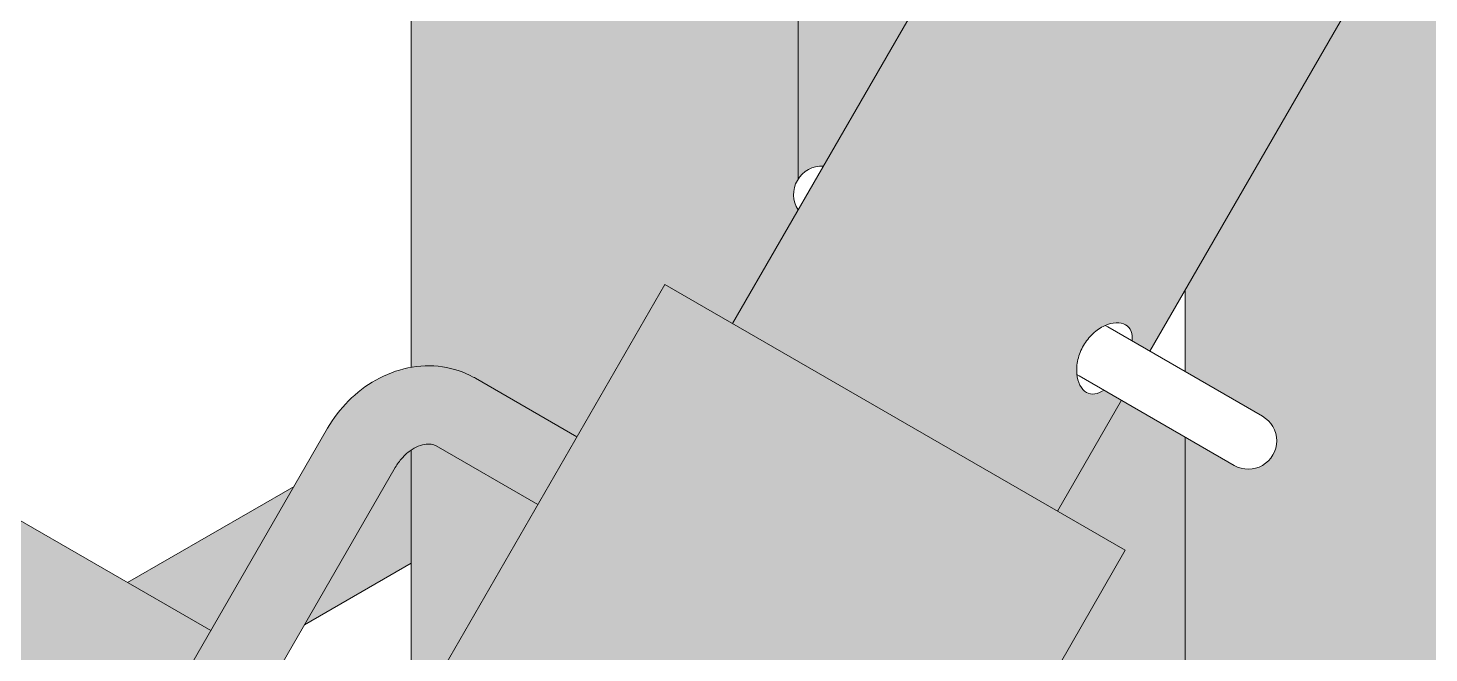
# Model space of a CAD drawing. Extents: x -23436 to 4767, y -3862 to 10024.
# Drawn here: x -14802.2 to -14771.47, y 7978.38 to 7992.08 of the extents above; entities that cross this region are included whole.
import ezdxf

# ---------------------------------------------------------------- set-up
doc = ezdxf.new("R2010")
doc.units = 0
doc.layers.get('0').update_dxf_attribs({"lineweight": 13})
doc.layers.add('3D.', color=254, linetype='Continuous')
doc.layers.add('Reaproveitamento', color=252, linetype='Continuous')
doc.layers.add('Escora de Viga', color=250, linetype='Continuous', lineweight=20)
doc.layers.add('Madeira', color=100, linetype='Continuous', lineweight=13)

msp = doc.modelspace()

# ---------------------------------------------------------------- hatches: boundary and pattern name
at = {"layer": '3D.'}
h = msp.add_hatch(color=9, dxfattribs=at)
edge = h.paths.add_edge_path()
edge.add_line((-14702.45910059546, 8115.127891939528), (-14709.58673694993, 8119.243034707428))
edge.add_line((-14709.58673694993, 8119.243034707428), (-14786.74566384756, 7985.59985306312))
edge.add_line((-14786.74566384767, 7985.59985306312), (-14779.61802749337, 7981.484710295337))
edge.add_line((-14779.61802749337, 7981.484710295337), (-14778.21416368436, 7983.916273739031))
edge.add_line((-14778.21416368436, 7983.916273739031), (-14778.60301825417, 7984.140779029638))
edge.add_spline(control_points=[(-14778.603018254, 7984.140779029638), (-14778.66689114513, 7984.097455400437), (-14778.73429011794, 7984.067032307039), (-14778.8670277988, 7984.04596281663), (-14778.93202586986, 7984.058495554318), (-14779.0400105279, 7984.120840525533), (-14779.08998112079, 7984.174684977132), (-14779.16120409897, 7984.313511209026), (-14779.18405381167, 7984.39603940533), (-14779.19347605297, 7984.481679998733)], knot_values=[0.390733154026322, 0.390733154026322, 0.390733154026322, 0.390733154026322, 0.5668263959272986, 0.5668263959272986, 0.7557601903187745, 0.7557601903187745, 0.9446939847103076, 0.9446939847103076, 1.120787226549488, 1.120787226549488, 1.120787226549488, 1.120787226549488], degree=3, periodic=0)
edge.add_spline(control_points=[(-14779.19347605297, 7984.481679998733), (-14779.19416311379, 7984.487924829637), (-14779.19477877837, 7984.494186209924), (-14779.20332015988, 7984.592766858726), (-14779.19675369126, 7984.700046614033), (-14779.1471294822, 7984.915185634223), (-14779.10386226951, 7985.022956643124), (-14778.99587046345, 7985.210003937829), (-14778.92417163846, 7985.301359947525), (-14778.76266788629, 7985.451905283322), (-14778.67304412708, 7985.511231889732), (-14778.58340009006, 7985.553125160632), (-14778.57766974358, 7985.555722669729), (-14778.57191803075, 7985.558250073025)], knot_values=[1.120787226549488, 1.120787226549488, 1.120787226549488, 1.120787226549488, 1.13362777910184, 1.13362777910184, 1.322574079869744, 1.322574079869744, 1.511520380637648, 1.511520380637648, 1.700466681405548, 1.700466681405548, 1.889412982173449, 1.889412982173449, 1.902253534726051, 1.902253534726051, 1.902253534726051, 1.902253534726051], degree=3, periodic=0)
edge.add_spline(control_points=[(-14778.57191803075, 7985.558250073025), (-14778.49303998078, 7985.592910469628), (-14778.41014360976, 7985.614386136136), (-14778.25430507715, 7985.622118343324), (-14778.18268911786, 7985.605764766138), (-14778.07470445988, 7985.543419794822), (-14778.03135175486, 7985.493396182837), (-14777.98322962878, 7985.367907234018), (-14777.97587731395, 7985.294326464633), (-14777.98146023184, 7985.217349103828)], knot_values=[1.902253534726051, 1.902253534726051, 1.902253534726051, 1.902253534726051, 2.078346776564908, 2.078346776564908, 2.267280570956365, 2.267280570956365, 2.456214365347896, 2.456214365347896, 2.632307607249654, 2.632307607249654, 2.632307607249654, 2.632307607249654], degree=3, periodic=0)
edge.add_line((-14777.98146023184, 7985.217349103828), (-14777.59260566226, 7984.992843813512))
edge.add_line((-14777.59260566226, 7984.992843813323), (-14702.45910059546, 8115.127891939528))
edge = h.paths.add_edge_path(flags=16)
edge.add_spline(control_points=[(-14735.32647445788, 8058.867717568226), (-14735.38047036076, 8058.774193920823), (-14735.44538470528, 8058.678920889421), (-14735.58259813198, 8058.514351527616), (-14735.65509012878, 8058.44513389352), (-14735.79097341666, 8058.348211992039), (-14735.86355030719, 8058.313985492934), (-14736.00095730009, 8058.292174841235), (-14736.06595537114, 8058.304707578924), (-14736.17394002918, 8058.367052550211), (-14736.22391062208, 8058.420897001723), (-14736.29763901037, 8058.564606722621), (-14736.32125447599, 8058.654369904414), (-14736.33724966117, 8058.83897888323), (-14736.33068319254, 8058.946258638638), (-14736.2810589836, 8059.161397658829), (-14736.23779177079, 8059.269168667526), (-14736.12979996474, 8059.45621596242), (-14736.05810113974, 8059.547571972233), (-14735.89659738757, 8059.698117308029), (-14735.80697362837, 8059.757443914221), (-14735.63909997007, 8059.835896167135), (-14735.54955504167, 8059.860326164928), (-14735.38823457826, 8059.86833036793), (-14735.31661861898, 8059.851976790627), (-14735.20863396117, 8059.789631819325), (-14735.16528125615, 8059.739608207428), (-14735.11546633848, 8059.609704935212), (-14735.10881891056, 8059.529738254731), (-14735.12481409586, 8059.363598924627), (-14735.14851232666, 8059.266210196716), (-14735.22242686154, 8059.065095202723), (-14735.27247855488, 8058.961241215629), (-14735.32647445788, 8058.867717568226)], knot_values=[0, 0, 0, 0, 0.1889463007679005, 0.1889463007679005, 0.3778926015358011, 0.3778926015358011, 0.5668263959272731, 0.5668263959272731, 0.7557601903187449, 0.7557601903187449, 0.9446939847102356, 0.9446939847102356, 1.133627779101725, 1.133627779101725, 1.322574079869657, 1.322574079869657, 1.51152038063759, 1.51152038063759, 1.700466681405501, 1.700466681405501, 1.88941298217341, 1.88941298217341, 2.078346776564893, 2.078346776564893, 2.267280570956375, 2.267280570956375, 2.456214365347868, 2.456214365347868, 2.645148159739358, 2.645148159739358, 2.834094460507292, 2.834094460507292, 3.023040761275221, 3.023040761275221, 3.023040761275221, 3.023040761275221], degree=3, periodic=0)
edge = h.paths.add_edge_path(flags=16)
edge.add_spline(control_points=[(-14743.89968855756, 8044.018475163221), (-14743.95368446056, 8043.924951515817), (-14744.01859880508, 8043.829678484415), (-14744.15581223166, 8043.665109122523), (-14744.22830422859, 8043.595891488732), (-14744.36418751629, 8043.498969587034), (-14744.43676440699, 8043.464743087929), (-14744.57417139977, 8043.442932436332), (-14744.63916947065, 8043.455465173933), (-14744.74715412875, 8043.517810145337), (-14744.79712472188, 8043.571654596717), (-14744.87085311006, 8043.715364317717), (-14744.89446857579, 8043.805127499423), (-14744.91046376097, 8043.989736478326), (-14744.90389729205, 8044.097016233836), (-14744.85427308329, 8044.312155254027), (-14744.81100587059, 8044.41992626271), (-14744.70301406448, 8044.606973557429), (-14744.63131523949, 8044.698329567227), (-14744.46981148726, 8044.848874902937), (-14744.38018772817, 8044.908201509419), (-14744.21231406987, 8044.986653762231), (-14744.12276914147, 8045.011083760024), (-14743.9614486783, 8045.019087963128), (-14743.88983271895, 8045.002734385724), (-14743.78184806097, 8044.940389414422), (-14743.73849535607, 8044.890365802525), (-14743.68868043828, 8044.760462530337), (-14743.6820330106, 8044.680495849827), (-14743.69802819537, 8044.514356519723), (-14743.72172642646, 8044.416967791914), (-14743.79564096128, 8044.215852797717), (-14743.84569265456, 8044.111998810624), (-14743.89968855756, 8044.018475163221)], knot_values=[0, 0, 0, 0, 0.1889463007679049, 0.1889463007679049, 0.3778926015358097, 0.3778926015358097, 0.5668263959272859, 0.5668263959272859, 0.7557601903187621, 0.7557601903187621, 0.9446939847102956, 0.9446939847102956, 1.133627779101827, 1.133627779101827, 1.322574079869715, 1.322574079869715, 1.511520380637608, 1.511520380637608, 1.700466681405514, 1.700466681405514, 1.889412982173418, 1.889412982173418, 2.078346776564885, 2.078346776564885, 2.267280570956351, 2.267280570956351, 2.456214365347872, 2.456214365347872, 2.645148159739391, 2.645148159739391, 2.834094460507323, 2.834094460507323, 3.023040761275252, 3.023040761275252, 3.023040761275252, 3.023040761275252], degree=3, periodic=0)
edge = h.paths.add_edge_path(flags=16)
edge.add_spline(control_points=[(-14726.75326035808, 8073.716959973028), (-14726.80725626108, 8073.623436325624), (-14726.87217060559, 8073.528163294222), (-14727.00938403224, 8073.363593932418), (-14727.08187602904, 8073.294376298642), (-14727.21775931698, 8073.197454396914), (-14727.29033620744, 8073.163227897838), (-14727.4277432004, 8073.141417246139), (-14727.49274127129, 8073.153949983827), (-14727.60072592927, 8073.216294955217), (-14727.65069652228, 8073.270139406524), (-14727.72442491086, 8073.413849127423), (-14727.74804037636, 8073.503612309216), (-14727.76403556149, 8073.688221288221), (-14727.75746909286, 8073.795501043629), (-14727.7078448838, 8074.010640063834), (-14727.66457767099, 8074.118411072517), (-14727.55658586488, 8074.305458367222), (-14727.48488703989, 8074.396814377034), (-14727.32338328777, 8074.547359712933), (-14727.23375952856, 8074.606686319124), (-14727.06588587044, 8074.685138572126), (-14726.97634094198, 8074.70956856973), (-14726.81502047858, 8074.717572772935), (-14726.74340451947, 8074.701219195633), (-14726.63541986149, 8074.638874224316), (-14726.59206715664, 8074.588850612419), (-14726.5422522388, 8074.458947340028), (-14726.53560481106, 8074.378980659634), (-14726.55159999618, 8074.212841329414), (-14726.57529822704, 8074.115452601722), (-14726.64921276185, 8073.914337607524), (-14726.69926445508, 8073.810483620533), (-14726.75326035808, 8073.716959973028)], knot_values=[0, 0, 0, 0, 0.1889463007679005, 0.1889463007679005, 0.3778926015358011, 0.3778926015358011, 0.5668263959272668, 0.5668263959272668, 0.7557601903187324, 0.7557601903187324, 0.9446939847102368, 0.9446939847102368, 1.133627779101741, 1.133627779101741, 1.322574079869687, 1.322574079869687, 1.511520380637633, 1.511520380637633, 1.700466681405536, 1.700466681405536, 1.889412982173443, 1.889412982173443, 2.078346776564909, 2.078346776564909, 2.267280570956379, 2.267280570956379, 2.456214365347929, 2.456214365347929, 2.645148159739477, 2.645148159739477, 2.834094460507381, 2.834094460507381, 3.023040761275283, 3.023040761275283, 3.023040761275283, 3.023040761275283], degree=3, periodic=0)
edge = h.paths.add_edge_path(flags=16)
edge.add_spline(control_points=[(-14752.47290265707, 8029.16923275823), (-14752.52689856036, 8029.075709111015), (-14752.59181290476, 8028.980436079541), (-14752.72902633146, 8028.815866717721), (-14752.80151832815, 8028.746649083829), (-14752.93740161609, 8028.649727182232), (-14753.00997850673, 8028.615500683127), (-14753.14738549957, 8028.593690031326), (-14753.21238357057, 8028.606222768927), (-14753.32036822855, 8028.668567740433), (-14753.37033882157, 8028.722412191915), (-14753.44406721009, 8028.866121912712), (-14753.46768267565, 8028.955885094636), (-14753.48367786077, 8029.140494073525), (-14753.47711139197, 8029.247773828831), (-14753.42748718309, 8029.462912849021), (-14753.38421997028, 8029.570683857835), (-14753.27622816416, 8029.757731152526), (-14753.20452933917, 8029.849087162323), (-14753.04302558706, 8029.999632498033), (-14752.95340182756, 8030.05895910453), (-14752.78552816973, 8030.137411357226), (-14752.69598324133, 8030.161841355019), (-14752.5346627781, 8030.169845558035), (-14752.46304681858, 8030.153491980922), (-14752.35506216066, 8030.091147009533), (-14752.31170945599, 8030.041123397621), (-14752.26189453791, 8029.911220125434), (-14752.25524711028, 8029.831253444821), (-14752.27124229541, 8029.665114114732), (-14752.29494052638, 8029.56772538704), (-14752.36885506108, 8029.366610392712), (-14752.41890675436, 8029.262756405633), (-14752.47290265707, 8029.16923275823)], knot_values=[0, 0, 0, 0, 0.1889463007679113, 0.1889463007679113, 0.3778926015358225, 0.3778926015358225, 0.5668263959273051, 0.5668263959273051, 0.7557601903187874, 0.7557601903187874, 0.9446939847103069, 0.9446939847103069, 1.133627779101824, 1.133627779101824, 1.322574079869728, 1.322574079869728, 1.511520380637633, 1.511520380637633, 1.700466681405534, 1.700466681405534, 1.889412982173434, 1.889412982173434, 2.078346776564905, 2.078346776564905, 2.267280570956377, 2.267280570956377, 2.456214365347884, 2.456214365347884, 2.645148159739389, 2.645148159739389, 2.834094460507305, 2.834094460507305, 3.023040761275225, 3.023040761275225, 3.023040761275225, 3.023040761275225], degree=3, periodic=0)
edge = h.paths.add_edge_path(flags=16)
edge.add_spline(control_points=[(-14718.18004625828, 8088.566202378033), (-14718.23404216133, 8088.47267873063), (-14718.29895650568, 8088.377405699126), (-14718.43616993238, 8088.212836337423), (-14718.50866192936, 8088.143618703516), (-14718.64454521718, 8088.046696801715), (-14718.71712210764, 8088.012470302712), (-14718.85452910048, 8087.99065965113), (-14718.91952717166, 8088.003192388731), (-14719.0275118297, 8088.06553736012), (-14719.07748242225, 8088.11938181153), (-14719.15121081077, 8088.263091532428), (-14719.17482627668, 8088.352854714221), (-14719.19082146174, 8088.537463693023), (-14719.18425499306, 8088.644743448518), (-14719.13463078406, 8088.859882468738), (-14719.09136357107, 8088.967653477421), (-14718.98337176537, 8089.154700772227), (-14718.91167294026, 8089.24605678204), (-14718.75016918809, 8089.396602117837), (-14718.66054542888, 8089.455928724028), (-14718.49267177058, 8089.534380976913), (-14718.40312684218, 8089.558810974735), (-14718.24180637907, 8089.566815177839), (-14718.17019041967, 8089.550461600624), (-14718.06220576169, 8089.488116629118), (-14718.01885305696, 8089.438093017236), (-14717.96903813917, 8089.308189745019), (-14717.96239071137, 8089.228223064538), (-14717.97838589649, 8089.06208373442), (-14718.00208412718, 8088.964695006523), (-14718.075998662, 8088.763580012428), (-14718.12605035539, 8088.659726025437), (-14718.18004625828, 8088.566202378033)], knot_values=[0, 0, 0, 0, 0.1889463007678995, 0.1889463007678995, 0.377892601535799, 0.377892601535799, 0.5668263959272697, 0.5668263959272697, 0.7557601903187404, 0.7557601903187404, 0.9446939847102452, 0.9446939847102452, 1.133627779101749, 1.133627779101749, 1.322574079869682, 1.322574079869682, 1.511520380637614, 1.511520380637614, 1.70046668140552, 1.70046668140552, 1.889412982173426, 1.889412982173426, 2.078346776564896, 2.078346776564896, 2.267280570956365, 2.267280570956365, 2.456214365347885, 2.456214365347885, 2.645148159739405, 2.645148159739405, 2.834094460507337, 2.834094460507337, 3.023040761275268, 3.023040761275268, 3.023040761275268, 3.023040761275268], degree=3, periodic=0)
edge = h.paths.add_edge_path(flags=16)
edge.add_spline(control_points=[(-14761.04611675699, 8014.319990353413), (-14761.10011266005, 8014.226466706024), (-14761.16502700427, 8014.131193674637), (-14761.30224043127, 8013.966624312832), (-14761.37473242795, 8013.897406678925), (-14761.51061571577, 8013.800484777226), (-14761.58319260647, 8013.766258278034), (-14761.72059959937, 8013.744447626525), (-14761.78559767043, 8013.756980364125), (-14761.89358232795, 8013.819325335529), (-14761.94355292108, 8013.873169787026), (-14762.01728130977, 8014.016879507837), (-14762.04089677539, 8014.10664268963), (-14762.05689196046, 8014.291251668636), (-14762.05032549177, 8014.398531423825), (-14762.00070128277, 8014.613670444031), (-14761.95743406996, 8014.72144145283), (-14761.84944226396, 8014.90848874752), (-14761.77774343897, 8014.999844757333), (-14761.61623968669, 8015.150390093129), (-14761.52661592736, 8015.209716699539), (-14761.35874226947, 8015.288168952424), (-14761.26919734078, 8015.312598950028), (-14761.10787687778, 8015.320603153132), (-14761.03626091826, 8015.304249575916), (-14760.9282762604, 8015.241904604629), (-14760.88492355567, 8015.191880992717), (-14760.83510863777, 8015.061977720428), (-14760.82846121008, 8014.98201103983), (-14760.84445639497, 8014.815871709829), (-14760.86815462618, 8014.718482982034), (-14760.94206916059, 8014.517367987939), (-14760.99212085399, 8014.413514000817), (-14761.04611675699, 8014.319990353413)], knot_values=[0, 0, 0, 0, 0.1889463007679113, 0.1889463007679113, 0.3778926015358225, 0.3778926015358225, 0.5668263959273051, 0.5668263959273051, 0.7557601903187875, 0.7557601903187875, 0.9446939847102784, 0.9446939847102784, 1.133627779101769, 1.133627779101769, 1.322574079869696, 1.322574079869696, 1.511520380637633, 1.511520380637633, 1.700466681405533, 1.700466681405533, 1.889412982173434, 1.889412982173434, 2.078346776564905, 2.078346776564905, 2.267280570956377, 2.267280570956377, 2.456214365347868, 2.456214365347868, 2.645148159739358, 2.645148159739358, 2.834094460507292, 2.834094460507292, 3.023040761275221, 3.023040761275221, 3.023040761275221, 3.023040761275221], degree=3, periodic=0)
edge = h.paths.add_edge_path(flags=16)
edge.add_spline(control_points=[(-14709.60683215859, 8103.415444782937), (-14709.66082806147, 8103.321921135534), (-14709.72574240599, 8103.226648104117), (-14709.86295583275, 8103.062078742225), (-14709.9354478295, 8102.99286110842), (-14710.07133111737, 8102.895939206721), (-14710.14390800796, 8102.861712707529), (-14710.28131500086, 8102.839902056019), (-14710.34631307186, 8102.852434793635), (-14710.45429772978, 8102.914779764922), (-14710.50426832274, 8102.968624216521), (-14710.57799671138, 8103.11233393723), (-14710.60161217688, 8103.202097119125), (-14710.617607362, 8103.386706098028), (-14710.61104089337, 8103.493985853524), (-14710.56141668414, 8103.709124873511), (-14710.51814947157, 8103.816895882426), (-14710.41015766545, 8104.003943177131), (-14710.33845884046, 8104.095299186914), (-14710.17695508829, 8104.245844522711), (-14710.08733132885, 8104.305171128932), (-14709.91945767107, 8104.383623381918), (-14709.82991274238, 8104.408053379537), (-14709.66859227915, 8104.416057582626), (-14709.59697631987, 8104.399704005527), (-14709.488991662, 8104.337359034123), (-14709.44563895716, 8104.287335422125), (-14709.39582403896, 8104.157432149821), (-14709.38917661169, 8104.077465469325), (-14709.40517179669, 8103.91132613941), (-14709.42887002767, 8103.813937411529), (-14709.5027845622, 8103.612822417332), (-14709.55283625565, 8103.50896843034), (-14709.60683215859, 8103.415444782937)], knot_values=[0, 0, 0, 0, 0.1889463007679059, 0.1889463007679059, 0.3778926015358117, 0.3778926015358117, 0.5668263959272889, 0.5668263959272889, 0.7557601903187661, 0.7557601903187661, 0.9446939847102572, 0.9446939847102572, 1.133627779101747, 1.133627779101747, 1.322574079869694, 1.322574079869694, 1.511520380637639, 1.511520380637639, 1.700466681405536, 1.700466681405536, 1.889412982173438, 1.889412982173438, 2.078346776564916, 2.078346776564916, 2.267280570956391, 2.267280570956391, 2.456214365347896, 2.456214365347896, 2.645148159739404, 2.645148159739404, 2.834094460507322, 2.834094460507322, 3.02304076127524, 3.02304076127524, 3.02304076127524, 3.02304076127524], degree=3, periodic=0)
edge = h.paths.add_edge_path(flags=16)
edge.add_spline(control_points=[(-14769.61933085667, 7999.470747948524), (-14769.67332675956, 7999.377224301135), (-14769.73824110419, 7999.281951269631), (-14769.87545453077, 7999.117381907929), (-14769.94794652758, 7999.048164273934), (-14770.08382981546, 7998.951242372323), (-14770.15640670627, 7998.91701587313), (-14770.29381369906, 7998.895205221519), (-14770.35881176994, 7998.90773795912), (-14770.4667964281, 7998.970082930626), (-14770.51676702088, 7999.023927382035), (-14770.59049540934, 7999.167637102933), (-14770.61411087507, 7999.257400284625), (-14770.63010605997, 7999.442009263732), (-14770.62353959157, 7999.549289019023), (-14770.57391538245, 7999.764428039214), (-14770.5306481697, 7999.872199047839), (-14770.42265636359, 8000.059246342718), (-14770.3509575386, 8000.150602352429), (-14770.18945378654, 8000.301147688328), (-14770.09983002739, 8000.360474294534), (-14769.93195636915, 8000.438926547331), (-14769.84241144075, 8000.463356545211), (-14769.68109097746, 8000.471360748315), (-14769.60947501806, 8000.455007170925), (-14769.50149036008, 8000.392662199638), (-14769.45813765535, 8000.342638587828), (-14769.40832273739, 8000.212735315525), (-14769.40167530977, 8000.132768635029), (-14769.41767049489, 7999.966629304925), (-14769.44136872575, 7999.869240577029), (-14769.51528326057, 7999.668125582933), (-14769.56533495385, 7999.564271595826), (-14769.61933085667, 7999.470747948524)], knot_values=[0, 0, 0, 0, 0.1889463007679049, 0.1889463007679049, 0.3778926015358097, 0.3778926015358097, 0.5668263959272865, 0.5668263959272865, 0.7557601903187626, 0.7557601903187626, 0.9446939847102672, 0.9446939847102672, 1.133627779101771, 1.133627779101771, 1.322574079869715, 1.322574079869715, 1.511520380637664, 1.511520380637664, 1.700466681405558, 1.700466681405558, 1.88941298217345, 1.88941298217345, 2.078346776564924, 2.078346776564924, 2.267280570956395, 2.267280570956395, 2.456214365347885, 2.456214365347885, 2.645148159739378, 2.645148159739378, 2.834094460507323, 2.834094460507323, 3.023040761275268, 3.023040761275268, 3.023040761275268, 3.023040761275268], degree=3, periodic=0)
h = msp.add_hatch(color=256, dxfattribs=at)
edge = h.paths.add_edge_path()
edge.add_line((-14758.63065104037, 7991.729216161331), (-14769.93518221537, 7998.25589027822))
edge.add_line((-14769.93518221537, 7998.25589027822), (-14776.81718451985, 7986.335912629527))
edge.add_line((-14776.81718451985, 7986.335912629527), (-14776.81718451985, 7984.54515420813))
edge.add_line((-14776.81718451985, 7984.54515420813), (-14775.12312029176, 7983.567085770121))
edge.add_arc((-14775.43389930275, 7983.028800732836), 0.6215580222310451, -119.9999999999826, 60.00000000001728, ccw=False)
edge.add_line((-14775.74467831397, 7982.490515695727), (-14776.81718451985, 7983.109727442223))
edge.add_line((-14776.81718451985, 7983.109727442223), (-14776.81718451985, 7974.494430044624))
edge.add_spline(control_points=[(-14776.81718451997, 7974.494430045439), (-14776.80201398996, 7974.40752305402), (-14776.79154751457, 7974.319830274735), (-14776.77191107017, 7974.026067807137), (-14776.78316132668, 7973.818753080634), (-14776.81718451985, 7973.614989662326)], knot_values=[5.485982592581962, 5.485982592581962, 5.485982592581962, 5.485982592581962, 5.595981879965847, 5.595981879965847, 5.853400820921206, 5.853400820921206, 5.853400820921206, 5.853400820921206], degree=3, periodic=0)
edge.add_line((-14776.81718451985, 7973.614989662326), (-14776.81718451985, 7973.614969890727))
edge.add_line((-14776.81718451985, 7973.614969890727), (-14776.81718451985, 7966.529216161334))
edge.add_line((-14776.81718451985, 7966.529216161334), (-14758.63065104037, 7956.029216161232))
edge.add_line((-14758.63065104037, 7956.029216161232), (-14758.63065104037, 7991.729216161331))
h = msp.add_hatch(color=9, dxfattribs=at)
edge = h.paths.add_edge_path()
edge.add_line((-14800.84155643063, 7962.899693751229), (-14799.91928641255, 7964.497112281011))
edge.add_line((-14799.91928641255, 7964.497112281011), (-14800.66174853286, 7964.925772985926))
edge.add_line((-14800.66174853286, 7964.925772985926), (-14798.73277536024, 7968.266852527131))
edge.add_line((-14798.73277536024, 7968.266852527131), (-14800.95864633449, 7969.551959733131))
edge.add_spline(control_points=[(-14800.95864633449, 7969.551959733131), (-14801.15795179516, 7969.667028794634), (-14801.33682417947, 7969.816949338639), (-14801.63863647044, 7970.170613966433), (-14801.75975307725, 7970.375378627841), (-14801.93912825514, 7970.825358555217), (-14801.99253994967, 7971.072296662229), (-14802.02597316717, 7971.572459744029), (-14802.00551588427, 7971.825874366814), (-14801.89823158419, 7972.318808007522), (-14801.81141259278, 7972.558419201627), (-14801.67397047947, 7972.825345968931), (-14801.65125957057, 7972.866961238326), (-14801.62756190509, 7972.908006798929)], knot_values=[1.570796326794896, 1.570796326794896, 1.570796326794896, 1.570796326794896, 1.852598109787764, 1.852598109787764, 2.142978333287198, 2.142978333287198, 2.454389226376052, 2.454389226376052, 2.768548491735048, 2.768548491735048, 3.082707757094047, 3.082707757094047, 3.141592653589877, 3.141592653589877, 3.141592653589877, 3.141592653589877], degree=3, periodic=0)
edge.add_line((-14801.62756190509, 7972.908006798929), (-14798.18706492767, 7978.86712236723))
edge.add_line((-14798.18706492744, 7978.86712236723), (-14811.97781591334, 7986.829216161235))
edge.add_line((-14811.97781591334, 7986.829216161235), (-14827.13326047956, 7978.079216161337))
edge.add_line((-14827.13326047956, 7978.079216161337), (-14819.3119488581, 7973.56357979114))
edge.add_ellipse((-14818.03999373993, 7967.929216161227), major_axis=(-3.132520536443655, 5.425684724873319), ratio=0.5773502691896255, start_angle=298.3144101118195, end_angle=331.6855898882364, ccw=False)
edge.add_ellipse((-14818.03999373993, 7967.929216161227), major_axis=(-3.132520536443655, 5.425684724873319), ratio=0.5773502691896255, start_angle=236.2930856372637, end_angle=298.3144101118195)
edge.add_line((-14816.76803862189, 7972.094852531432), (-14800.84155643063, 7962.899693751229))
h = msp.add_hatch(color=8, dxfattribs=at)
edge = h.paths.add_edge_path()
edge.add_line((-14780.91939783517, 7975.801385103639), (-14781.84585933098, 7976.336277897617))
edge.add_spline(control_points=[(-14781.84585933086, 7976.336277897617), (-14781.89976654878, 7976.367401244324), (-14781.94875490219, 7976.420601638123), (-14782.01899705986, 7976.562240411529), (-14782.0401435774, 7976.650606925426), (-14782.05138532167, 7976.832679818226), (-14782.04221544969, 7976.938581499026), (-14781.98888432154, 7977.151639243517), (-14781.94458589227, 7977.258731807322), (-14781.89067780647, 7977.352103350337)], knot_values=[0, 0, 0, 0, 0.1886359674857624, 0.1886359674857624, 0.3772719349715248, 0.3772719349715248, 0.5659109385796152, 0.5659109385796152, 0.7545499421877055, 0.7545499421877055, 0.7545499421877055, 0.7545499421877055], degree=3, periodic=0)
edge.add_spline(control_points=[(-14781.89067780647, 7977.352103350337), (-14781.83676972108, 7977.445474893424), (-14781.76617405495, 7977.537384740632), (-14781.60832619989, 7977.690099724527), (-14781.52119758994, 7977.750991907031), (-14781.35789696728, 7977.832292717228), (-14781.27079606267, 7977.858162552935), (-14781.11301220809, 7977.868150446435), (-14781.04244513875, 7977.852325484828), (-14780.98853792083, 7977.82120213812)], knot_values=[2.263649826563085, 2.263649826563085, 2.263649826563085, 2.263649826563085, 2.452288830171134, 2.452288830171134, 2.640927833779187, 2.640927833779187, 2.829563801264938, 2.829563801264938, 3.01819976875069, 3.01819976875069, 3.01819976875069, 3.01819976875069], degree=3, periodic=0)
edge.add_line((-14780.98853792083, 7977.82120213812), (-14780.06207642525, 7977.286309344216))
edge.add_line((-14780.06207642525, 7977.286309344216), (-14778.13310325275, 7980.627388885334))
edge.add_line((-14778.13310325275, 7980.627388885334), (-14788.23058808806, 7986.457174473124))
edge.add_line((-14788.23058808818, 7986.457174473124), (-14800.66174853286, 7964.925772985926))
edge.add_line((-14800.66174853286, 7964.925772985926), (-14790.56426369744, 7959.095987398121))
edge.add_line((-14790.56426369744, 7959.095987398121), (-14788.63529052476, 7962.437066939225))
edge.add_line((-14788.63529052476, 7962.437066939225), (-14789.56175202057, 7962.97195973313))
edge.add_spline(control_points=[(-14789.56175202057, 7962.97195973313), (-14789.61565923867, 7963.003083080026), (-14789.66464759196, 7963.056283473636), (-14789.73488974968, 7963.197922247129), (-14789.75603626716, 7963.286288761012), (-14789.7672780115, 7963.468361653826), (-14789.75810813934, 7963.574263334422), (-14789.70477701155, 7963.787321079029), (-14789.66047858198, 7963.894413642834), (-14789.55266241108, 7964.081156728922), (-14789.48206674507, 7964.173066576333), (-14789.32421888948, 7964.325781560025), (-14789.23709027989, 7964.386673742529), (-14789.07378965717, 7964.467974552712), (-14788.98668875238, 7964.493844388317), (-14788.82890489763, 7964.503832282035), (-14788.75833782858, 7964.48800732053), (-14788.7044306106, 7964.456883973735)], knot_values=[0.7545499421877615, 0.7545499421877615, 0.7545499421877615, 0.7545499421877615, 0.9431859096735806, 0.9431859096735806, 1.131821877159399, 1.131821877159399, 1.320460880767447, 1.320460880767447, 1.509099884375494, 1.509099884375494, 1.697738887983538, 1.697738887983538, 1.886377891591583, 1.886377891591583, 2.075013859077325, 2.075013859077325, 2.26364982656307, 2.26364982656307, 2.26364982656307, 2.26364982656307], degree=3, periodic=0)
edge.add_line((-14788.7044306106, 7964.456883973735), (-14787.77796911496, 7963.92199117983))
edge.add_line((-14787.77796911496, 7963.92199117983), (-14780.91939783517, 7975.801385103639))
h = msp.add_hatch(color=8, dxfattribs=at)
edge = h.paths.add_edge_path()
edge.add_spline(control_points=[(-14794.14138779476, 7982.445155072421), (-14794.09885301815, 7982.518827466529), (-14794.04864471989, 7982.588040070726), (-14793.93870502974, 7982.71078721533), (-14793.87900267188, 7982.764260237835), (-14793.80946389878, 7982.814394671239), (-14793.80037402293, 7982.82071362762), (-14793.7912824338, 7982.826809661014)], knot_values=[3.141592653589826, 3.141592653589826, 3.141592653589826, 3.141592653589826, 3.393118268405823, 3.393118268405823, 3.644957798583353, 3.644957798583353, 3.682753687105311, 3.682753687105311, 3.682753687105311, 3.682753687105311], degree=3, periodic=0)
edge.add_spline(control_points=[(-14793.7912824338, 7982.826809661014), (-14793.73907794881, 7982.861813474638), (-14793.68681698009, 7982.889467226911), (-14793.57561835037, 7982.935045423934), (-14793.5181893838, 7982.949142513726), (-14793.40919868888, 7982.96165222602), (-14793.36060956762, 7982.957364837932), (-14793.29112778739, 7982.940050814026), (-14793.26600154916, 7982.92970008153), (-14793.24275364478, 7982.916277897619)], knot_values=[3.682753687105311, 3.682753687105311, 3.682753687105311, 3.682753687105311, 3.899780097235705, 3.899780097235705, 4.168135133740003, 4.168135133740003, 4.482294399098971, 4.482294399098971, 4.712388980384689, 4.712388980384689, 4.712388980384689, 4.712388980384689], degree=3, periodic=0)
edge.add_line((-14793.24275364478, 7982.916277897619), (-14791.01688267059, 7981.631170691429))
edge.add_line((-14791.01688267059, 7981.631170691429), (-14790.15956126068, 7983.116094932035))
edge.add_line((-14790.15956126068, 7983.116094932035), (-14792.38543223475, 7984.401202138122))
edge.add_spline(control_points=[(-14792.38543223475, 7984.401202138122), (-14792.40087967868, 7984.41012072412), (-14792.41644642288, 7984.418832674624), (-14792.64198056348, 7984.541121869321), (-14792.87215632877, 7984.616461561136), (-14793.35929406238, 7984.687529246921), (-14793.61648802973, 7984.67726527271), (-14794.11111067039, 7984.575161311821), (-14794.34873831239, 7984.483708516813), (-14794.78772049696, 7984.237133898512), (-14794.98927586306, 7984.082044574317), (-14795.34532392469, 7983.724228075533), (-14795.49988163293, 7983.521460363032), (-14795.62631203527, 7983.302476482424)], knot_values=[3.141592653589778, 3.141592653589778, 3.141592653589778, 3.141592653589778, 3.163434088561049, 3.163434088561049, 3.455751918948761, 3.455751918948761, 3.769911184307743, 3.769911184307743, 4.084070449666723, 4.084070449666723, 4.398229715025705, 4.398229715025705, 4.712388980384689, 4.712388980384689, 4.712388980384689, 4.712388980384689], degree=3, periodic=0)
edge.add_line((-14795.62631203527, 7983.302476482424), (-14801.62756190509, 7972.908006798929))
edge.add_spline(control_points=[(-14801.62756190509, 7972.908006798929), (-14801.65125957057, 7972.866961238326), (-14801.67397047947, 7972.825345968931), (-14801.81141259278, 7972.558419201627), (-14801.89823158419, 7972.318808007522), (-14802.00551588427, 7971.825874366814), (-14802.02597316717, 7971.572459744029), (-14801.99253994967, 7971.072296662229), (-14801.93912825514, 7970.825358555217), (-14801.75975307725, 7970.375378627841), (-14801.63863647044, 7970.170613966433), (-14801.33682417947, 7969.816949338639), (-14801.15795179516, 7969.667028794634), (-14800.95864633449, 7969.551959733131)], knot_values=[1.570796326794896, 1.570796326794896, 1.570796326794896, 1.570796326794896, 1.629681223290728, 1.629681223290728, 1.943840488649724, 1.943840488649724, 2.25799975400872, 2.25799975400872, 2.569410647097571, 2.569410647097571, 2.859790870597009, 2.859790870597009, 3.141592653589877, 3.141592653589877, 3.141592653589877, 3.141592653589877], degree=3, periodic=0)
edge.add_line((-14800.95864633449, 7969.551959733131), (-14798.73277536024, 7968.266852527131))
edge.add_line((-14798.73277536024, 7968.266852527131), (-14797.87545395039, 7969.751776767518))
edge.add_line((-14797.87545395039, 7969.751776767518), (-14800.12172637806, 7971.048662758318))
edge.add_spline(control_points=[(-14800.10132492457, 7971.036883973737), (-14800.13306641312, 7971.055209930828), (-14800.16191940838, 7971.079353261624), (-14800.21785069788, 7971.15017397942), (-14800.24466090057, 7971.197469530425), (-14800.284333592, 7971.317173673511), (-14800.29754970376, 7971.38778800113), (-14800.30194941199, 7971.537887531524), (-14800.29552629795, 7971.615155132926), (-14800.26325140586, 7971.772402687029), (-14800.23797850493, 7971.852165301012), (-14800.18583529077, 7971.970875218323), (-14800.16531704956, 7972.011403541723), (-14800.14263766447, 7972.050685388926)], knot_values=[1.570796326794896, 1.570796326794896, 1.570796326794896, 1.570796326794896, 1.88495559215393, 1.88495559215393, 2.199114857512959, 2.199114857512959, 2.494391793880895, 2.494391793880895, 2.754683347605689, 2.754683347605689, 3.007480129064037, 3.007480129064037, 3.141592653590064, 3.141592653590064, 3.141592653590064, 3.141592653590064], degree=3, periodic=0)
edge.add_line((-14800.14263766447, 7972.050685388926), (-14794.14138779476, 7982.445155072421))
h = msp.add_hatch(color=8, dxfattribs=at)
edge = h.paths.add_edge_path()
edge.add_spline(control_points=[(-14793.7912824338, 7982.826809661014), (-14793.80037402293, 7982.82071362762), (-14793.80946389878, 7982.814394671239), (-14793.87900267188, 7982.764260237835), (-14793.93870502974, 7982.71078721533), (-14794.04864471989, 7982.588040070726), (-14794.09885301815, 7982.518827466529), (-14794.14138779476, 7982.445155072421)], knot_values=[3.141592653589826, 3.141592653589826, 3.141592653589826, 3.141592653589826, 3.179388542111782, 3.179388542111782, 3.431228072289311, 3.431228072289311, 3.682753687105311, 3.682753687105311, 3.682753687105311, 3.682753687105311], degree=3, periodic=0)
edge.add_line((-14794.14138779476, 7982.445155072421), (-14796.13497093467, 7978.992167784529))
edge.add_line((-14796.13497093467, 7978.992167784529), (-14793.7912824338, 7980.345296971429))
edge.add_line((-14793.7912824338, 7980.345296971429), (-14793.7912824338, 7982.826809661014))
msp.add_hatch(color=8, dxfattribs=at).paths.add_polyline_path([(-14796.36139090378, 7982.029282534031), (-14800.01273895115, 7979.921175756232), (-14798.18706492744, 7978.86712236723)])
at = {"layer": 'Reaproveitamento', "true_color": 0xf26722}
h = msp.add_hatch(color=30, dxfattribs=at)
h.dxf.hatch_style = 1
edge = h.paths.add_edge_path()
edge.add_line((-14793.7912824338, 8012.029216161221), (-14793.7912824338, 7984.639961422088))
edge.add_spline(control_points=[(-14793.79128243378, 7984.63996142209), (-14793.56644306063, 7984.678817852277), (-14793.33472118009, 7984.683944351404), (-14792.87215632877, 7984.616461561136), (-14792.64198056348, 7984.541121869321), (-14792.41644642288, 7984.418832674624), (-14792.40087967868, 7984.41012072412), (-14792.38543223475, 7984.401202138122)], knot_values=[4.114663214827147, 4.114663214827147, 4.114663214827147, 4.114663214827147, 4.398229715025705, 4.398229715025705, 4.690547545413418, 4.690547545413418, 4.712388980384689, 4.712388980384689, 4.712388980384689, 4.712388980384689], degree=3, periodic=0)
edge.add_line((-14792.38543223475, 7984.401202138122), (-14790.15956126063, 7983.116094932006))
edge.add_line((-14790.15956126063, 7983.116094932006), (-14788.23058808818, 7986.457174473124))
edge.add_line((-14788.23058808818, 7986.457174473124), (-14786.74566384766, 7985.599853063146))
edge.add_line((-14786.74566384766, 7985.599853063146), (-14785.3079634874, 7988.090023133162))
edge.add_arc((-14784.78676828307, 7988.428682156333), 0.6215580222287923, 146.3594298771493, 213.0147583618791, ccw=False)
edge.add_line((-14785.30423347688, 7988.773013607393), (-14785.30423347688, 8007.12921616132))
edge.add_line((-14785.30423347688, 8007.12921616132), (-14793.7912824338, 8012.029216161221))
h = msp.add_hatch(color=30, dxfattribs=at)
h.dxf.hatch_style = 1
h.paths.add_polyline_path([(-14777.0628185698, 8002.371033046213), (-14785.30423347688, 8007.12921616132), (-14785.30423347688, 7988.773013607393, -0.265024656398452), (-14784.75407856794, 7989.049379955204)])
h = msp.add_hatch(color=30, dxfattribs=at)
h.dxf.hatch_style = 1
edge = h.paths.add_edge_path()
edge.add_line((-14776.81718451985, 7983.109727442412), (-14778.21416368433, 7983.916273739089))
edge.add_line((-14778.21416368433, 7983.916273739089), (-14779.61802749336, 7981.484710295363))
edge.add_line((-14779.61802749336, 7981.484710295363), (-14778.13310325275, 7980.627388885334))
edge.add_line((-14778.13310325275, 7980.627388885334), (-14780.06207642524, 7977.286309344247))
edge.add_line((-14780.06207642524, 7977.286309344247), (-14777.79019371372, 7975.97463724919))
edge.add_spline(control_points=[(-14776.81718451985, 7973.614989662103), (-14776.78316132681, 7973.818753080495), (-14776.77191107029, 7974.026067806963), (-14776.80231183559, 7974.480865209118), (-14776.85572353048, 7974.727803316231), (-14777.03509870807, 7975.17778324352), (-14777.15621531494, 7975.382547904928), (-14777.45802760609, 7975.736212532722), (-14777.63689999045, 7975.886133076625), (-14777.83620545107, 7976.001202138128)], knot_values=[4.712388980384689, 4.712388980384689, 4.712388980384689, 4.712388980384689, 4.969807921466125, 4.969807921466125, 5.281218814554975, 5.281218814554975, 5.571599038054416, 5.571599038054416, 5.853400821047283, 5.853400821047283, 5.853400821047283, 5.853400821047283], degree=3, periodic=0)
edge.add_line((-14776.81718451985, 7974.502026207074), (-14776.81718451985, 7983.109727442412))
h = msp.add_hatch(color=30, dxfattribs=at)
h.dxf.hatch_style = 1
edge = h.paths.add_edge_path()
edge.add_line((-14791.01688267064, 7981.631170691455), (-14793.24275364478, 7982.916277897619))
edge.add_spline(control_points=[(-14793.24275364478, 7982.916277897619), (-14793.26600154916, 7982.92970008153), (-14793.29112778739, 7982.940050814026), (-14793.36060956762, 7982.957364837932), (-14793.40919868888, 7982.96165222602), (-14793.5181893838, 7982.949142513726), (-14793.57561835037, 7982.935045423934), (-14793.68681697991, 7982.889467226953), (-14793.73907794851, 7982.861813474614), (-14793.79128243381, 7982.826809661034)], knot_values=[3.68275368734787, 3.68275368734787, 3.68275368734787, 3.68275368734787, 3.912848268633588, 3.912848268633588, 4.227007533992555, 4.227007533992555, 4.495362570496853, 4.495362570496853, 4.71238898038469, 4.71238898038469, 4.71238898038469, 4.71238898038469], degree=3, periodic=0)
edge.add_line((-14793.7912824338, 7982.826809661043), (-14793.7912824338, 7976.825769341162))
edge.add_line((-14793.7912824338, 7976.825769341162), (-14791.01688267064, 7981.631170691455))

# ---------------------------------------------------------------- linework, layer by layer
for centre, start, end in [((-14784.78676828307, 7988.428682156331), 86.98524161996515, 213.0147583768615), ((-14775.43389930275, 7983.028800732836), 240.0000000000027, 60.00000000000272)]:
    msp.add_arc(centre, 0.6215580222312064, start, end)
for points, knots in [([(-14778.60300848116, 7984.140785658326), (-14778.66688427028, 7984.097458503735), (-14778.7342868522, 7984.067032825436), (-14778.8670277988, 7984.04596281663), (-14778.93202586986, 7984.058495554318), (-14779.0400105279, 7984.120840525533), (-14779.08998112079, 7984.174684977132), (-14779.16370950914, 7984.318394697928), (-14779.18732497488, 7984.408157879736), (-14779.20332015988, 7984.592766858726), (-14779.19675369126, 7984.700046614033), (-14779.1471294822, 7984.915185634223), (-14779.10386226951, 7985.022956643023), (-14778.99587046345, 7985.210003937829), (-14778.92417163846, 7985.301359947525), (-14778.76266788629, 7985.451905283322), (-14778.67304412708, 7985.511231889732), (-14778.50517046895, 7985.589684142427), (-14778.41562554038, 7985.614114140337), (-14778.25430507715, 7985.622118343324), (-14778.18268911786, 7985.605764766138), (-14778.07470445988, 7985.543419794822), (-14778.03135175486, 7985.493396182837), (-14777.98322844478, 7985.367904146626), (-14777.97587656417, 7985.294318959221), (-14777.98146108627, 7985.217337325726)], [0.3907241729630589, 0.3907241729630589, 0.3907241729630589, 0.3907241729630589, 0.5668263959272986, 0.5668263959272986, 0.7557601903187745, 0.7557601903187745, 0.9446939847103076, 0.9446939847103076, 1.13362777910184, 1.13362777910184, 1.322574079869744, 1.322574079869744, 1.511520380637648, 1.511520380637648, 1.700466681405548, 1.700466681405548, 1.889412982173449, 1.889412982173449, 2.078346776564908, 2.078346776564908, 2.267280570956365, 2.267280570956365, 2.456214365347896, 2.456214365347896, 2.632316588312306, 2.632316588312306, 2.632316588312306, 2.632316588312306]), ([(-14795.62631203527, 7983.302476482424), (-14795.49988163293, 7983.521460363032), (-14795.34532392469, 7983.724228075533), (-14794.98927586306, 7984.082044574317), (-14794.78772049696, 7984.237133898512), (-14794.34873831239, 7984.483708516813), (-14794.11111067039, 7984.575161311821), (-14793.61648802973, 7984.67726527271), (-14793.35929406238, 7984.687529246921), (-14792.87215632877, 7984.616461561136), (-14792.64198056348, 7984.541121869321), (-14792.41644642288, 7984.418832674624), (-14792.40087967868, 7984.41012072412), (-14792.38543223475, 7984.401202138122)], [3.141592653589778, 3.141592653589778, 3.141592653589778, 3.141592653589778, 3.455751918948758, 3.455751918948758, 3.769911184307741, 3.769911184307741, 4.084070449666723, 4.084070449666723, 4.398229715025705, 4.398229715025705, 4.690547545413418, 4.690547545413418, 4.712388980384689, 4.712388980384689, 4.712388980384689, 4.712388980384689]), ([(-14794.14138779476, 7982.445155072421), (-14794.09885301815, 7982.518827466325), (-14794.04864471989, 7982.588040070726), (-14793.93870502974, 7982.71078721533), (-14793.87900267188, 7982.764260237835), (-14793.75735787397, 7982.851960850532), (-14793.69547584206, 7982.885918124537), (-14793.57561835037, 7982.935045423934), (-14793.5181893838, 7982.949142513726), (-14793.40919868888, 7982.96165222602), (-14793.36060956762, 7982.957364837932), (-14793.29112778739, 7982.940050814026), (-14793.26600154916, 7982.92970008153), (-14793.24275364478, 7982.916277897619)], [3.141592653589826, 3.141592653589826, 3.141592653589826, 3.141592653589826, 3.393118268405823, 3.393118268405823, 3.644957798583353, 3.644957798583353, 3.899780097235705, 3.899780097235705, 4.168135133740003, 4.168135133740003, 4.482294399098971, 4.482294399098971, 4.712388980384689, 4.712388980384689, 4.712388980384689, 4.712388980384689])]:
    msp.add_open_spline(points, degree=3, knots=knots)
at = {"layer": 'Escora de Viga', "extrusion": (-1e-16, 0.8164965809277257, 0.5773502691896263)}
for p, q in [((-14709.58673694993, 8119.243034707428), (-14786.74566384767, 7985.59985306312)), ((-14702.45910059546, 8115.127891939528), (-14777.59260566226, 7984.992843813323))]:
    msp.add_line(p, q, dxfattribs=at)
at = {"layer": 'Escora de Viga', "extrusion": (-1e-16, 0.8164965809277257, 0.5773502691896264)}
for p, q in [((-14798.18706492744, 7978.86712236723), (-14811.97781591334, 7986.829216161235)), ((-14788.23058808818, 7986.457174473124), (-14800.66174853286, 7964.925772985926)), ((-14788.23058808818, 7986.457174473124), (-14778.13310325275, 7980.627388885334)), ((-14778.51937648487, 7985.527915197325), (-14778.57192953916, 7985.55825671743)), ((-14778.51937648487, 7985.527915197325), (-14775.12312029176, 7983.567085770121)), ((-14790.15956126068, 7983.116094932035), (-14792.38543223475, 7984.401202138122)), ((-14779.14093450697, 7984.451345123032), (-14779.19348756138, 7984.481686643123)), ((-14775.74467831397, 7982.490515695727), (-14779.14093450697, 7984.451345123032)), ((-14778.21416368436, 7983.916273739031), (-14779.61802749337, 7981.484710295337)), ((-14795.62631203527, 7983.302476482424), (-14801.62756190509, 7972.908006798929)), ((-14793.7912824338, 7976.825769340825), (-14793.7912824338, 7982.826817829033)), ((-14791.01688267059, 7981.631170691429), (-14793.24275364478, 7982.916277897619)), ((-14794.14138779476, 7982.445155072421), (-14800.14263766447, 7972.050685388926)), ((-14796.36139090378, 7982.029282534031), (-14800.01273895115, 7979.921175756232)), ((-14778.13310325275, 7980.627388885334), (-14780.06207642525, 7977.286309344216)), ((-14793.7912824338, 7980.345296971429), (-14796.13497093467, 7978.992167784529))]:
    msp.add_line(p, q, dxfattribs=at)
at = {"layer": 'Madeira', "color": 250, "extrusion": (-1e-16, 0.8164965809277257, 0.5773502691896264)}
for p, q in [((-14793.7912824338, 7984.639961422103), (-14793.7912824338, 8012.029216161221)), ((-14785.30423347688, 7988.773013607717), (-14785.30423347688, 8007.129216161326)), ((-14776.81718451985, 7984.54515420813), (-14776.81718451985, 7986.335912629527)), ((-14776.81718451985, 7974.494430045628), (-14776.81718451985, 7983.109727442223))]:
    msp.add_line(p, q, dxfattribs=at)

doc.saveas('drawing.dxf')
